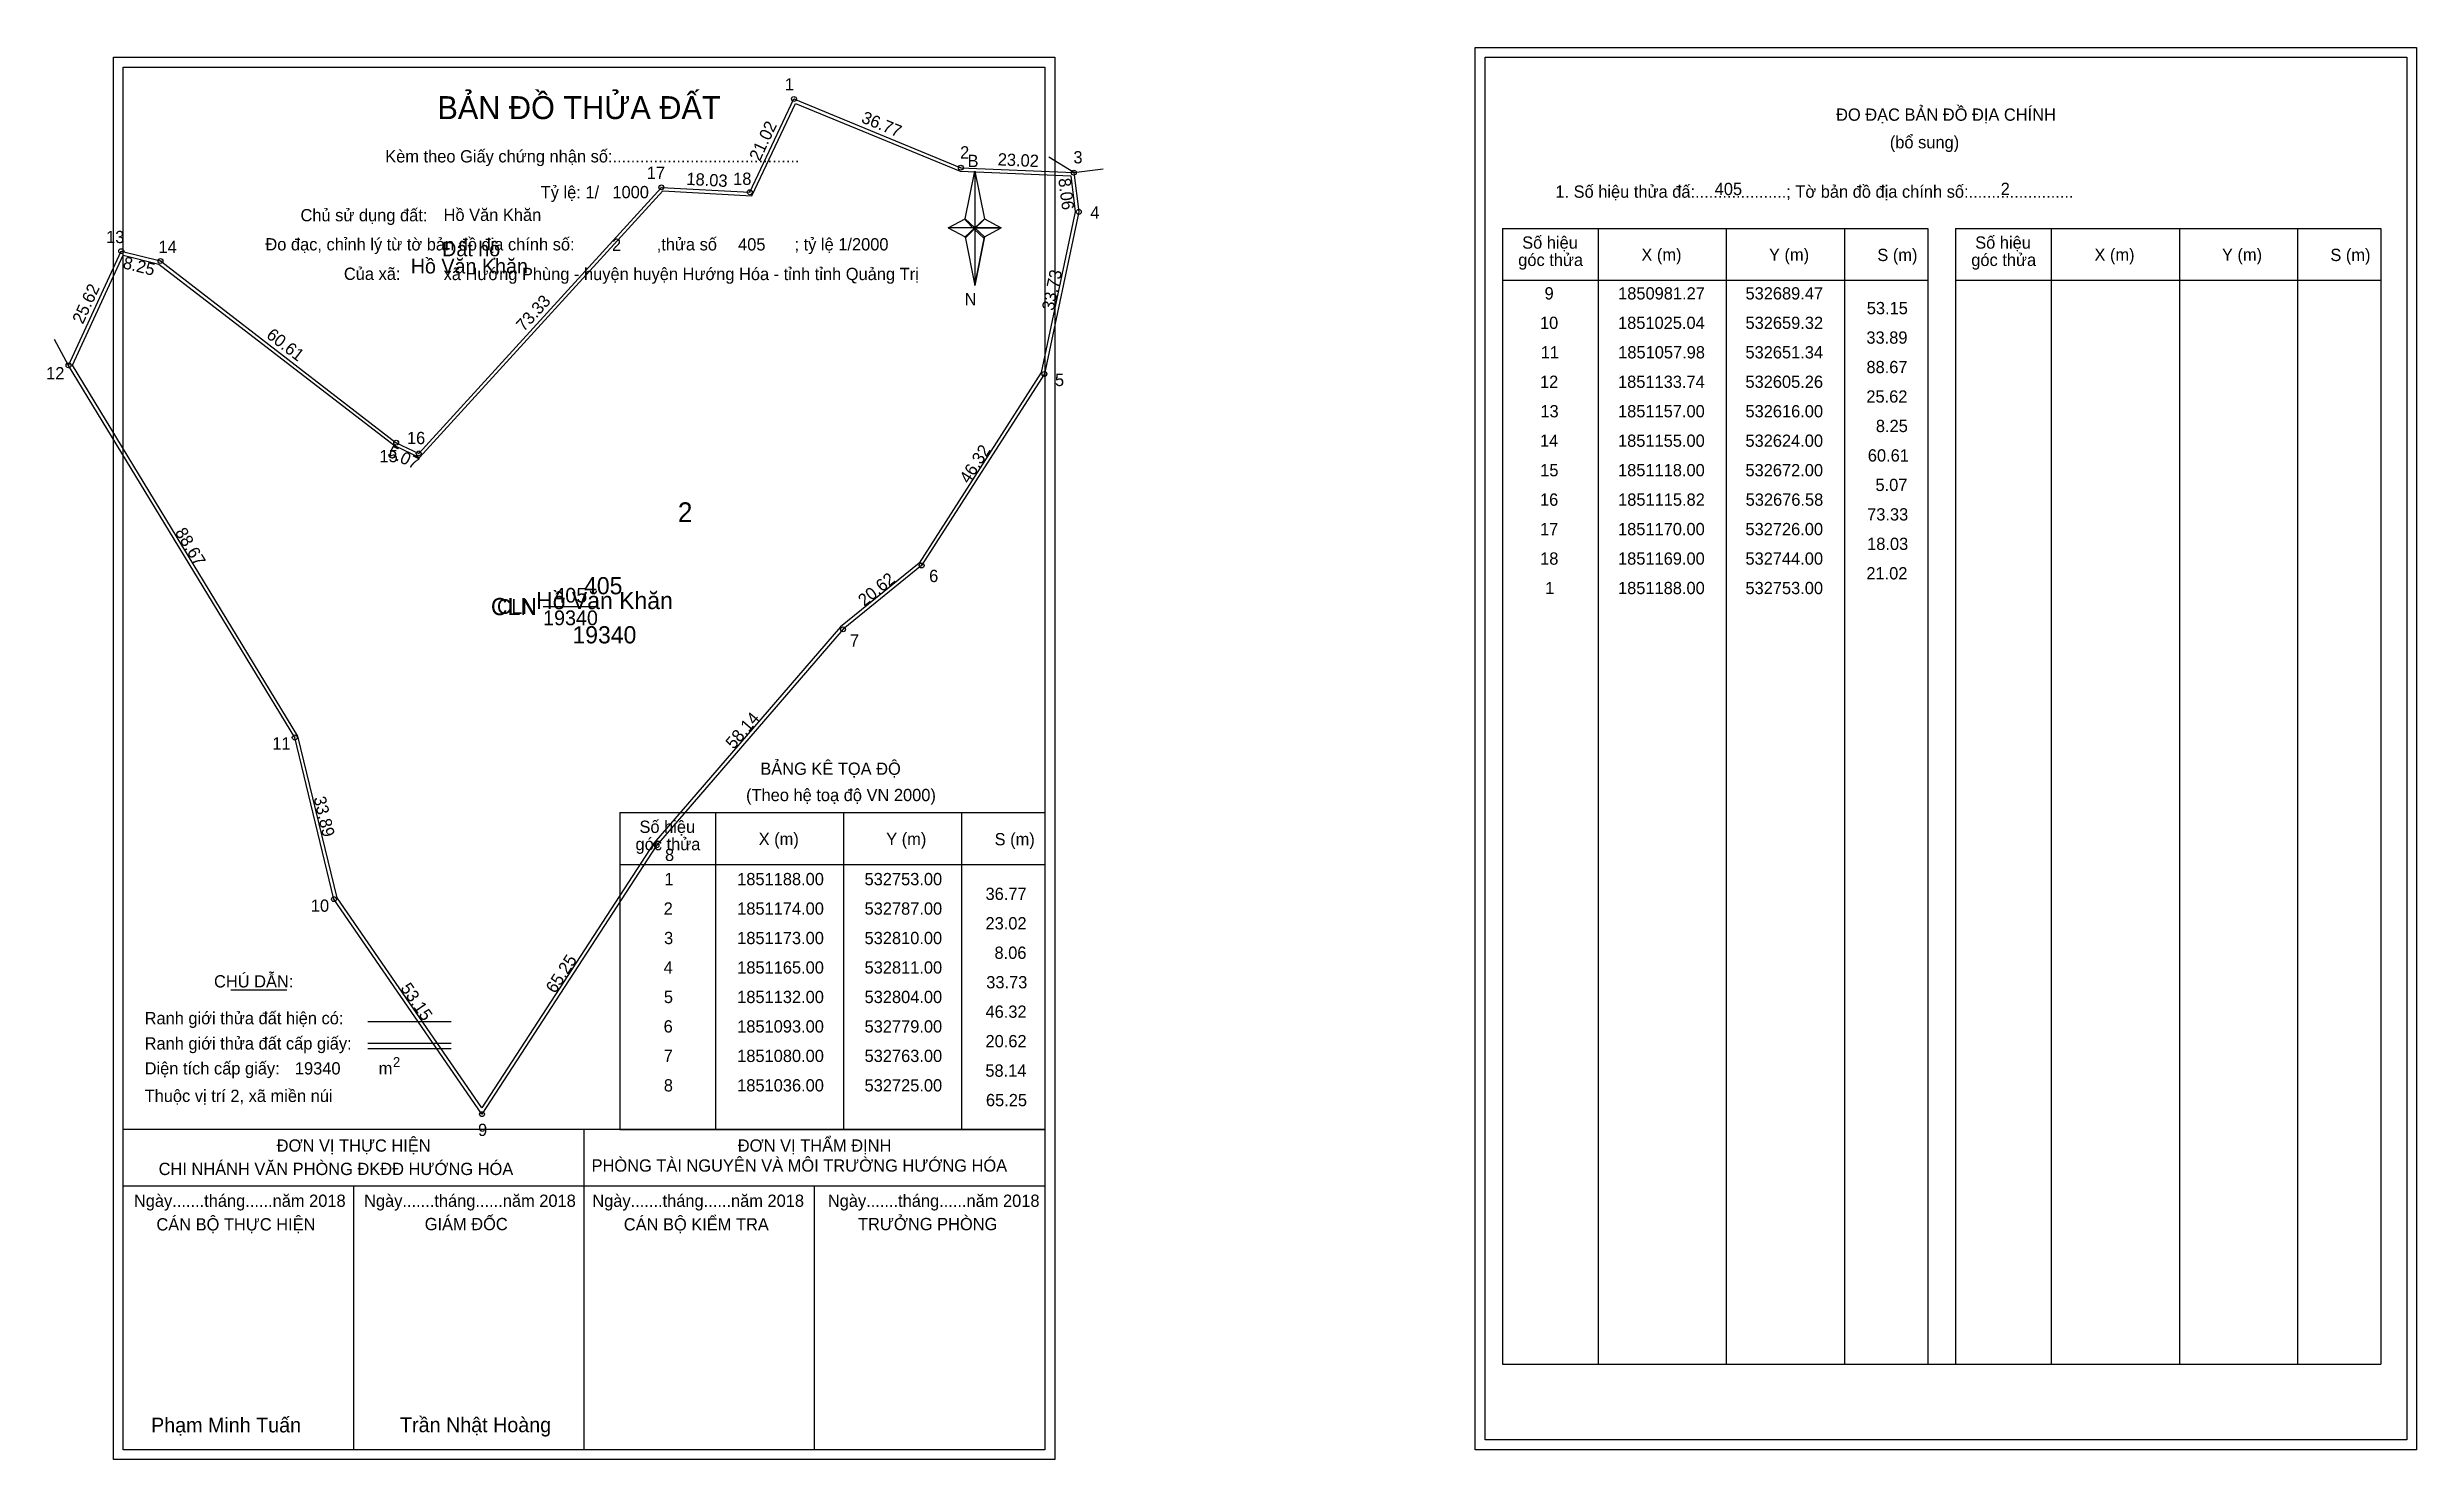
# Model space of a CAD drawing. Extents: x 532601 to 533083, y 1850911 to 1851198.
import ezdxf

# ---------------------------------------------------------------- set-up
doc = ezdxf.new("R2010")
doc.units = 0
for name, color, linetype in [('Level 1', 7, 'Continuous'), ('Level 10', 7, 'Continuous'), ('Level 11', 7, 'Continuous'), ('Level 13', 7, 'Continuous'), ('Level 2', 7, 'Continuous'), ('Level 27', 7, 'Continuous'), ('Level 3', 7, 'Continuous'), ('Level 36', 7, 'Continuous'), ('Level 4', 7, 'Continuous'), ('Level 49', 7, 'Continuous'), ('Level 5', 7, 'Continuous'), ('Level 53', 7, 'Continuous'), ('Level 55', 7, 'Continuous'), ('Level 6', 7, 'Continuous'), ('Level 63', 7, 'Continuous'), ('Level 7', 7, 'Continuous'), ('Level 9', 7, 'Continuous')]:
    doc.layers.add(name, color=color, linetype=linetype)

msp = doc.modelspace()

# ---------------------------------------------------------------- linework, layer by layer
at = {"layer": 'Level 1'}
for p, q in [((532893.75, 1851196.5), (532893.75, 1851196.5)), ((532616.43, 1851194.5), (532616.43, 1851194.5)), ((532787.85, 1851163.62), (532789.82, 1851173.26)), ((532789.82, 1851173.26), (532789.82, 1851161.73)), ((532789.82, 1851173.26), (532791.78, 1851163.62)), ((532784.4, 1851161.73), (532787.85, 1851163.62)), ((532787.85, 1851163.62), (532789.82, 1851161.73)), ((532789.67, 1851161.51), (532787.85, 1851163.4)), ((532789.82, 1851161.73), (532787.85, 1851159.89)), ((532791.64, 1851163.4), (532789.67, 1851161.51)), ((532789.67, 1851161.51), (532791.64, 1851163.4)), ((532791.78, 1851163.62), (532789.82, 1851161.73)), ((532789.82, 1851161.73), (532789.82, 1851150.03)), ((532789.82, 1851161.73), (532795.23, 1851161.73)), ((532789.82, 1851161.73), (532791.78, 1851159.89)), ((532791.78, 1851159.89), (532795.23, 1851161.73)), ((532897.28, 1851161.64), (532983.88, 1851161.64)), ((532916.87, 1850930.38), (532916.87, 1851161.64)), ((532942.94, 1850930.38), (532942.94, 1851161.64)), ((532966.92, 1851161.64), (532966.92, 1850930.38)), ((532983.88, 1851161.64), (532983.88, 1850930.38)), ((532989.54, 1851161.64), (533076.14, 1851161.64)), ((533009.13, 1850930.38), (533009.13, 1851161.64)), ((533035.2, 1850930.38), (533035.2, 1851161.64)), ((533059.17, 1851161.64), (533059.17, 1850930.38)), ((533076.14, 1851161.64), (533076.14, 1850930.38)), ((532789.67, 1851161.51), (532787.85, 1851159.67)), ((532787.85, 1851159.67), (532789.67, 1851161.51)), ((532787.85, 1851159.89), (532789.82, 1851150.03)), ((532791.64, 1851159.67), (532789.67, 1851161.51)), ((532791.78, 1851159.89), (532789.82, 1851150.03)), ((532897.28, 1851151.12), (532983.88, 1851151.12)), ((532989.54, 1851151.12), (533076.14, 1851151.12)), ((532717.52, 1851042.67), (532804.12, 1851042.67)), ((532737.11, 1850978.15), (532737.11, 1851042.67)), ((532763.18, 1850978.15), (532763.18, 1851042.67)), ((532787.15, 1851042.67), (532787.15, 1850978.15)), ((532717.52, 1851032.14), (532804.12, 1851032.14)), ((532638.34, 1851006.56), (532649.75, 1851006.56)), ((532666.21, 1851000.16), (532683.22, 1851000.16)), ((532666.21, 1850995.71), (532683.22, 1850995.71)), ((532666.21, 1850994.62), (532683.22, 1850994.62)), ((532723.25, 1850978.15), (532616.42, 1850978.15)), ((532804.12, 1850978.15), (532699.28, 1850978.15)), ((532710.27, 1850912.92), (532710.27, 1850978.15)), ((532717.52, 1850978.14), (532804.12, 1850978.14)), ((532804.12, 1850966.6), (532616.42, 1850966.6)), ((532663.35, 1850912.92), (532663.35, 1850966.6)), ((532757.2, 1850912.92), (532757.2, 1850966.6)), ((532897.28, 1850930.38), (533076.14, 1850930.38)), ((532804.12, 1850912.92), (532804.12, 1850912.92)), ((533081.45, 1850914.92), (533081.45, 1850914.92))]:
    msp.add_line(p, q, dxfattribs=at)
for points in [[(532787.85, 1851163.62), (532789.82, 1851173.26), (532789.82, 1851161.73)], [(532784.4, 1851161.73), (532787.85, 1851159.89), (532789.82, 1851161.73)], [(532789.82, 1851161.73), (532791.78, 1851163.62), (532795.23, 1851161.73)], [(532789.82, 1851161.73), (532789.82, 1851150.03), (532791.78, 1851159.89)]]:
    msp.add_lwpolyline(points, close=True, dxfattribs=at)
at = {"layer": 'Level 10'}
msp.add_line((532659.32, 1851025.04), (532651.34, 1851057.98), dxfattribs=at)
for points in [[(532605.26, 1851133.74), (532616, 1851157), (532624, 1851155), (532672, 1851118), (532676.58, 1851115.82), (532726, 1851170), (532744, 1851169), (532753, 1851188), (532787, 1851174), (532810, 1851173), (532811, 1851165), (532804, 1851132), (532779, 1851093), (532763, 1851080), (532725, 1851036), (532689.47, 1850981.27), (532659.32, 1851025.04), (532651.34, 1851057.98)], [(532606.05, 1851133.79), (532616.39, 1851156.18), (532623.69, 1851154.36), (532671.63, 1851117.4), (532676.75, 1851114.96), (532726.29, 1851169.28), (532744.43, 1851168.27), (532753.35, 1851187.1), (532786.85, 1851173.31), (532809.38, 1851172.33), (532810.29, 1851165.03), (532803.34, 1851132.27), (532778.47, 1851093.47), (532762.51, 1851080.5), (532724.44, 1851036.42), (532689.45, 1850982.53), (532659.97, 1851025.33), (532651.99, 1851058.25)]]:
    msp.add_lwpolyline(points, close=True, dxfattribs=at)
at = {"layer": 'Level 11'}
for centre in [(532753, 1851188), (532787, 1851174), (532810, 1851173), (532726, 1851170), (532744, 1851169), (532811, 1851165), (532616, 1851157), (532624, 1851155), (532605.26, 1851133.74), (532605.26, 1851133.74), (532804, 1851132), (532672, 1851118), (532676.58, 1851115.82), (532779, 1851093), (532763, 1851080), (532651.34, 1851057.98), (532725, 1851036), (532659.32, 1851025.04), (532689.47, 1850981.27)]:
    msp.add_circle(centre, 0.5, dxfattribs=at)
at = {"layer": 'Level 27'}
for p, q in [((532810, 1851173), (532804.89, 1851176.15)), ((532810, 1851173), (532815.95, 1851173.74)), ((532605.26, 1851133.74), (532602.43, 1851139.03))]:
    msp.add_line(p, q, dxfattribs=at)
at = {"layer": 'Level 3'}
for p, q in [((532897.28, 1851161.64), (532897.28, 1850930.38)), ((532989.54, 1851161.64), (532989.54, 1850930.38)), ((532717.52, 1851042.67), (532717.52, 1850978.15))]:
    msp.add_line(p, q, dxfattribs=at)
at = {"layer": 'Level 63'}
for points in [[(532614.42, 1851196.5), (532806.12, 1851196.5), (532806.12, 1850910.92), (532614.42, 1850910.92)], [(532891.75, 1851198.5), (533083.45, 1851198.5), (533083.45, 1850912.92), (532891.75, 1850912.92)], [(532893.75, 1851196.5), (533081.45, 1851196.5), (533081.45, 1850914.92), (532893.75, 1850914.92)], [(532616.42, 1851194.5), (532804.12, 1851194.5), (532804.12, 1850912.92), (532616.42, 1850912.92)]]:
    msp.add_lwpolyline(points, close=True, dxfattribs=at)
at = {"layer": 'Level 9'}
msp.add_line((532701.92, 1851084.64), (532712.85, 1851084.64), dxfattribs=at)

# ---------------------------------------------------------------- texts
at = {"layer": 'Level 1'}
for s, height, p in [('BẢN ĐỒ THỬA ĐẤT', 4.6657, (532680.39, 1851183.9)), ('ĐO ĐẠC BẢN ĐỒ ĐỊA CHÍNH', 2.5, (532965.23, 1851183.56)), ('(bổ sung)', 2.5, (532976.17, 1851177.94)), ('Kèm theo Giấy chứng nhận số:.........................................', 2.5, (532669.77, 1851175.07)), ('B', 2.5, (532788.36, 1851174.13)), ('1. Số hiệu thửa đấ:....................; Tờ bản đồ địa chính số:.......................', 2.5, (532908.06, 1851167.88)), ('Chủ sử dụng đất:', 2.5, (532652.51, 1851163.08)), ('Đo đạc, chỉnh lý từ tờ bản đồ địa chính số:                  ,thửa số                 ; tỷ lệ 1/2000', 2.5, (532645.36, 1851157.15)), ('Số hiệu', 2.5, (532901.3, 1851157.51)), ('X (m)', 2.5, (532925.58, 1851155.04)), ('Y (m)', 2.5, (532951.56, 1851155.04)), ('S (m)', 2.5, (532973.63, 1851154.99)), ('Số hiệu', 2.5, (532993.56, 1851157.51)), ('X (m)', 2.5, (533017.84, 1851155.04)), ('Y (m)', 2.5, (533043.81, 1851155.04)), ('S (m)', 2.5, (533065.89, 1851154.99)), ('Của xã:', 2.5, (532661.35, 1851151.15)), ('góc thửa', 2.5, (532900.5, 1851153.98)), ('góc thửa', 2.5, (532992.76, 1851153.98)), ('N', 2.5, (532787.76, 1851145.96)), ('BẢNG KÊ TỌA ĐỘ', 2.5, (532746.15, 1851050.37)), ('(Theo hệ toạ độ VN 2000)', 2.5, (532743.25, 1851045.01)), ('Số hiệu', 2.5, (532721.54, 1851038.54)), ('góc thửa', 2.5, (532720.74, 1851035.01)), ('X (m)', 2.5, (532745.82, 1851036.06)), ('Y (m)', 2.5, (532771.79, 1851036.06)), ('S (m)', 2.5, (532793.87, 1851036.01)), ('CHÚ DẪN:', 2.5, (532634.9, 1851007.07)), ('Ranh giới thửa đất hiện có:', 2.5, (532620.77, 1850999.57)), ('Ranh giới thửa đất cấp giấy:', 2.5, (532620.77, 1850994.43)), ('2', 2, (532671.33, 1850990.88)), ('Diện tích cấp giấy:', 2.5, (532620.77, 1850989.35)), ('m', 2.5, (532668.43, 1850989.37)), ('Thuộc vị trí 2, xã miền núi', 2.5, (532620.77, 1850983.75)), ('ĐƠN VỊ THỰC HIỆN', 2.5, (532647.66, 1850973.63)), ('ĐƠN VỊ THẨM ĐỊNH', 2.5, (532741.56, 1850973.63)), ('CHI NHÁNH VĂN PHÒNG ĐKĐĐ HƯỚNG HÓA', 2.5, (532623.62, 1850968.87)), ('PHÒNG TÀI NGUYÊN VÀ MÔI TRƯỜNG HƯỚNG HÓA', 2.5, (532711.79, 1850969.56)), ('Ngày.......tháng......năm 2018', 2.5, (532618.59, 1850962.39)), ('Ngày.......tháng......năm 2018', 2.5, (532665.46, 1850962.39)), ('Ngày.......tháng......năm 2018', 2.5, (532711.94, 1850962.39)), ('Ngày.......tháng......năm 2018', 2.5, (532759.9, 1850962.39)), ('CÁN BỘ THỰC HIỆN', 2.5, (532623.17, 1850957.58)), ('GIÁM ĐỐC', 2.5, (532677.81, 1850957.64)), ('CÁN BỘ KIỂM TRA', 2.5, (532718.35, 1850957.58)), ('TRƯỞNG PHÒNG', 2.5, (532766.04, 1850957.64)), ('Phạm Minh Tuấn', 3, (532622.08, 1850916.46)), ('Trần Nhật Hoàng', 3, (532672.78, 1850916.51))]:
    msp.add_text(s, height=height, dxfattribs=at).set_placement(p)
at = {"layer": 'Level 11'}
msp.add_text('Tỷ lệ: 1/', height=2.5, dxfattribs=at).set_placement((532701.43, 1851167.76))
at = {"layer": 'Level 13'}
for s, p in [('CLN', (532692.53, 1851083.14)), ('405', (532704.21, 1851085.44)), ('19340', (532701.92, 1851080.84))]:
    msp.add_text(s, height=3, dxfattribs=at).set_placement(p)
at = {"layer": 'Level 2'}
msp.add_text('Hồ Văn Khăn', height=3.5, dxfattribs=at).set_placement((532700.49, 1851084.11))
at = {"layer": 'Level 3'}
msp.add_text('CLN', height=3.5, dxfattribs=at).set_placement((532691.29, 1851082.88))
at = {"layer": 'Level 36'}
for s, p in [('Đất hộ', (532681.36, 1851155.96)), ('Hồ Văn Khăn', (532674.96, 1851152.46))]:
    msp.add_text(s, height=3, dxfattribs=at).set_placement(p)
at = {"layer": 'Level 4'}
msp.add_text('405', height=3.5, dxfattribs=at).set_placement((532710.26, 1851087.13))
at = {"layer": 'Level 49'}
for s, rotation, p in [('21.02', 64.6538, (532746.03, 1851175.16)), ('36.77', 337.6199, (532766.54, 1851183.29)), ('23.02', 357.5104, (532794.46, 1851174.48)), ('18.03', 356.8202, (532731.05, 1851170.52)), ('8.06', 277.125, (532806.83, 1851171.73)), ('8.25', 345.9638, (532616.18, 1851153.55)), ('33.73', 78.0239, (532805.89, 1851144.75)), ('25.62', 65.2155, (532608.19, 1851142)), ('73.33', 47.6307, (532698, 1851140.49)), ('60.61', 322.3738, (532645.38, 1851139.53)), ('5.07', 334.5464, (532670.03, 1851115.28)), ('46.32', 57.3391, (532788.63, 1851109.5)), ('88.67', 301.3095, (532626.87, 1851099.76)), ('20.62', 39.0939, (532767.33, 1851084.55)), ('58.14', 49.1849, (532740.72, 1851055.43)), ('33.89', 283.618, (532655.15, 1851045.66)), ('65.25', 57.0089, (532704.37, 1851005.69)), ('53.15', 304.5602, (532672.77, 1851006.93))]:
    msp.add_text(s, height=2.5, rotation=rotation, dxfattribs=at).set_placement(p)
at = {"layer": 'Level 5'}
msp.add_text('19340', height=3.5, dxfattribs=at).set_placement((532707.89, 1851077.13))
at = {"layer": 'Level 53'}
for s, p in [('9', (532905.86, 1851147.16)), ('1850981.27', (532920.84, 1851147.16)), ('532689.47', (532946.78, 1851147.16)), ('10', (532904.92, 1851141.16)), ('1851025.04', (532920.82, 1851141.16)), ('532659.32', (532946.78, 1851141.16)), ('53.15', (532971.48, 1851144.16)), ('11', (532905.08, 1851135.16)), ('1851057.98', (532920.86, 1851135.16)), ('532651.34', (532946.77, 1851135.16)), ('33.89', (532971.4, 1851138.16)), ('88.67', (532971.41, 1851132.16)), ('12', (532904.93, 1851129.16)), ('1851133.74', (532920.82, 1851129.16)), ('532605.26', (532946.77, 1851129.16)), ('25.62', (532971.39, 1851126.16)), ('13', (532905.01, 1851123.16)), ('1851157.00', (532920.82, 1851123.16)), ('532616.00', (532946.77, 1851123.16)), ('14', (532904.92, 1851117.16)), ('1851155.00', (532920.82, 1851117.16)), ('532624.00', (532946.77, 1851117.16)), ('8.25', (532973.33, 1851120.16)), ('15', (532904.98, 1851111.16)), ('1851118.00', (532920.82, 1851111.16)), ('532672.00', (532946.77, 1851111.16)), ('60.61', (532971.69, 1851114.16)), ('5.07', (532973.25, 1851108.16)), ('16', (532904.93, 1851105.16)), ('1851115.82', (532920.84, 1851105.16)), ('532676.58', (532946.81, 1851105.16)), ('73.33', (532971.55, 1851102.16)), ('17', (532904.94, 1851099.16)), ('1851170.00', (532920.82, 1851099.16)), ('532726.00', (532946.77, 1851099.16)), ('18', (532904.96, 1851093.16)), ('1851169.00', (532920.82, 1851093.16)), ('532744.00', (532946.77, 1851093.16)), ('18.03', (532971.55, 1851096.16)), ('1', (532906, 1851087.16)), ('1851188.00', (532920.82, 1851087.16)), ('532753.00', (532946.77, 1851087.16)), ('21.02', (532971.39, 1851090.16)), ('1', (532726.62, 1851027.89)), ('1851188.00', (532741.44, 1851027.89)), ('532753.00', (532767.38, 1851027.89)), ('36.77', (532792.02, 1851024.89)), ('2', (532726.47, 1851021.89)), ('1851174.00', (532741.44, 1851021.89)), ('532787.00', (532767.38, 1851021.89)), ('3', (532726.55, 1851015.89)), ('1851173.00', (532741.44, 1851015.89)), ('532810.00', (532767.38, 1851015.89)), ('23.02', (532792.01, 1851018.89)), ('4', (532726.46, 1851009.89)), ('1851165.00', (532741.44, 1851009.89)), ('532811.00', (532767.38, 1851009.89)), ('8.06', (532793.84, 1851012.89)), ('33.73', (532792.16, 1851006.89)), ('5', (532726.51, 1851003.89)), ('1851132.00', (532741.44, 1851003.89)), ('532804.00', (532767.38, 1851003.89)), ('46.32', (532792.01, 1851000.89)), ('6', (532726.46, 1850997.89)), ('1851093.00', (532741.44, 1850997.89)), ('532779.00', (532767.38, 1850997.89)), ('7', (532726.47, 1850991.89)), ('1851080.00', (532741.44, 1850991.89)), ('532763.00', (532767.38, 1850991.89)), ('20.62', (532792.01, 1850994.89)), ('8', (532726.5, 1850985.89)), ('1851036.00', (532741.44, 1850985.89)), ('532725.00', (532767.38, 1850985.89)), ('58.14', (532791.98, 1850988.89)), ('65.25', (532792.1, 1850982.89))]:
    msp.add_text(s, height=2.5, dxfattribs=at).set_placement(p)
at = {"layer": 'Level 55'}
for s, height, p in [('1', 0.4, (532752.89, 1851188)), ('0', 0.11, (532752.96, 1851187.89)), ('0', 0.11, (532752.96, 1851187.89)), ('2', 0.4, (532786.86, 1851174)), ('0', 0.11, (532786.96, 1851173.89)), ('0', 0.11, (532786.96, 1851173.89)), ('3', 0.4, (532809.88, 1851173)), ('0', 0.11, (532809.96, 1851172.89)), ('0', 0.11, (532809.96, 1851172.89)), ('0', 0.11, (532809.96, 1851172.89)), ('0', 0.11, (532809.96, 1851172.89)), ('17', 0.4, (532725.72, 1851170)), ('0', 0.11, (532725.96, 1851169.89)), ('0', 0.11, (532725.96, 1851169.89)), ('18', 0.4, (532743.72, 1851169)), ('0', 0.11, (532743.96, 1851168.89)), ('0', 0.11, (532743.96, 1851168.89)), ('4', 0.4, (532810.86, 1851165)), ('0', 0.11, (532810.96, 1851164.89)), ('0', 0.11, (532810.96, 1851164.89)), ('13', 0.4, (532615.73, 1851157)), ('0', 0.11, (532615.96, 1851156.89)), ('0', 0.11, (532615.96, 1851156.89)), ('14', 0.4, (532623.71, 1851155)), ('0', 0.11, (532623.96, 1851154.89)), ('0', 0.11, (532623.96, 1851154.89)), ('12', 0.4, (532604.98, 1851133.74)), ('0', 0.11, (532605.22, 1851133.63)), ('0', 0.11, (532605.22, 1851133.63)), ('0', 0.11, (532605.22, 1851133.63)), ('0', 0.11, (532605.22, 1851133.63)), ('5', 0.4, (532803.87, 1851132)), ('0', 0.11, (532803.96, 1851131.89)), ('0', 0.11, (532803.96, 1851131.89)), ('15', 0.4, (532671.72, 1851118)), ('0', 0.11, (532671.96, 1851117.89)), ('0', 0.11, (532671.96, 1851117.89)), ('16', 0.4, (532676.3, 1851115.82)), ('0', 0.11, (532676.54, 1851115.71)), ('0', 0.11, (532676.54, 1851115.71)), ('6', 0.4, (532778.86, 1851093)), ('0', 0.11, (532778.96, 1851092.89)), ('0', 0.11, (532778.96, 1851092.89)), ('7', 0.4, (532762.87, 1851080)), ('0', 0.11, (532762.96, 1851079.89)), ('0', 0.11, (532762.96, 1851079.89)), ('11', 0.4, (532651.08, 1851057.98)), ('0', 0.11, (532651.3, 1851057.87)), ('0', 0.11, (532651.3, 1851057.87)), ('8', 0.4, (532724.87, 1851036)), ('0', 0.11, (532724.96, 1851035.89)), ('0', 0.11, (532724.96, 1851035.89)), ('10', 0.4, (532659.04, 1851025.04)), ('0', 0.11, (532659.28, 1851024.93)), ('0', 0.11, (532659.28, 1851024.93)), ('9', 0.4, (532689.33, 1850981.27)), ('0', 0.11, (532689.43, 1850981.16)), ('0', 0.11, (532689.43, 1850981.16))]:
    msp.add_text(s, height=height, dxfattribs=at).set_placement(p)
at = {"layer": 'Level 6'}
for s, p in [('1000', (532716.03, 1851167.78)), ('405', (532940.51, 1851168.42)), ('2', (532998.75, 1851168.44)), ('Hồ Văn Khăn', (532681.65, 1851163.15)), ('2', (532715.95, 1851157.06)), ('405', (532741.62, 1851157.14)), ('xã Hướng Phùng - huyện huyện Hướng Hóa - tỉnh tỉnh Quảng Trị', (532681.66, 1851151.11)), ('19340', (532651.37, 1850989.35))]:
    msp.add_text(s, height=2.5, dxfattribs=at).set_placement(p)
at = {"layer": 'Level 7'}
msp.add_text('2', height=4, dxfattribs=at).set_placement((532729.36, 1851101.85))
at = {"layer": 'Level 9'}
for s, p in [('1', (532751.15, 1851189.73)), ('2', (532786.84, 1851175.87)), ('3', (532809.91, 1851174.88)), ('17', (532723.03, 1851171.71)), ('18', (532740.62, 1851170.5)), ('4', (532813.34, 1851163.61)), ('13', (532612.92, 1851158.64)), ('14', (532623.61, 1851156.63)), ('12', (532600.71, 1851130.9)), ('5', (532806.16, 1851129.53)), ('16', (532674.19, 1851117.71)), ('15', (532668.6, 1851114.02)), ('6', (532780.53, 1851089.62)), ('7', (532764.39, 1851076.45)), ('11', (532646.76, 1851055.51)), ('8', (532726.74, 1851032.83)), ('10', (532654.62, 1851022.48)), ('9', (532688.67, 1850976.82))]:
    msp.add_text(s, height=2.5, dxfattribs=at).set_placement(p)

doc.saveas('drawing.dxf')
